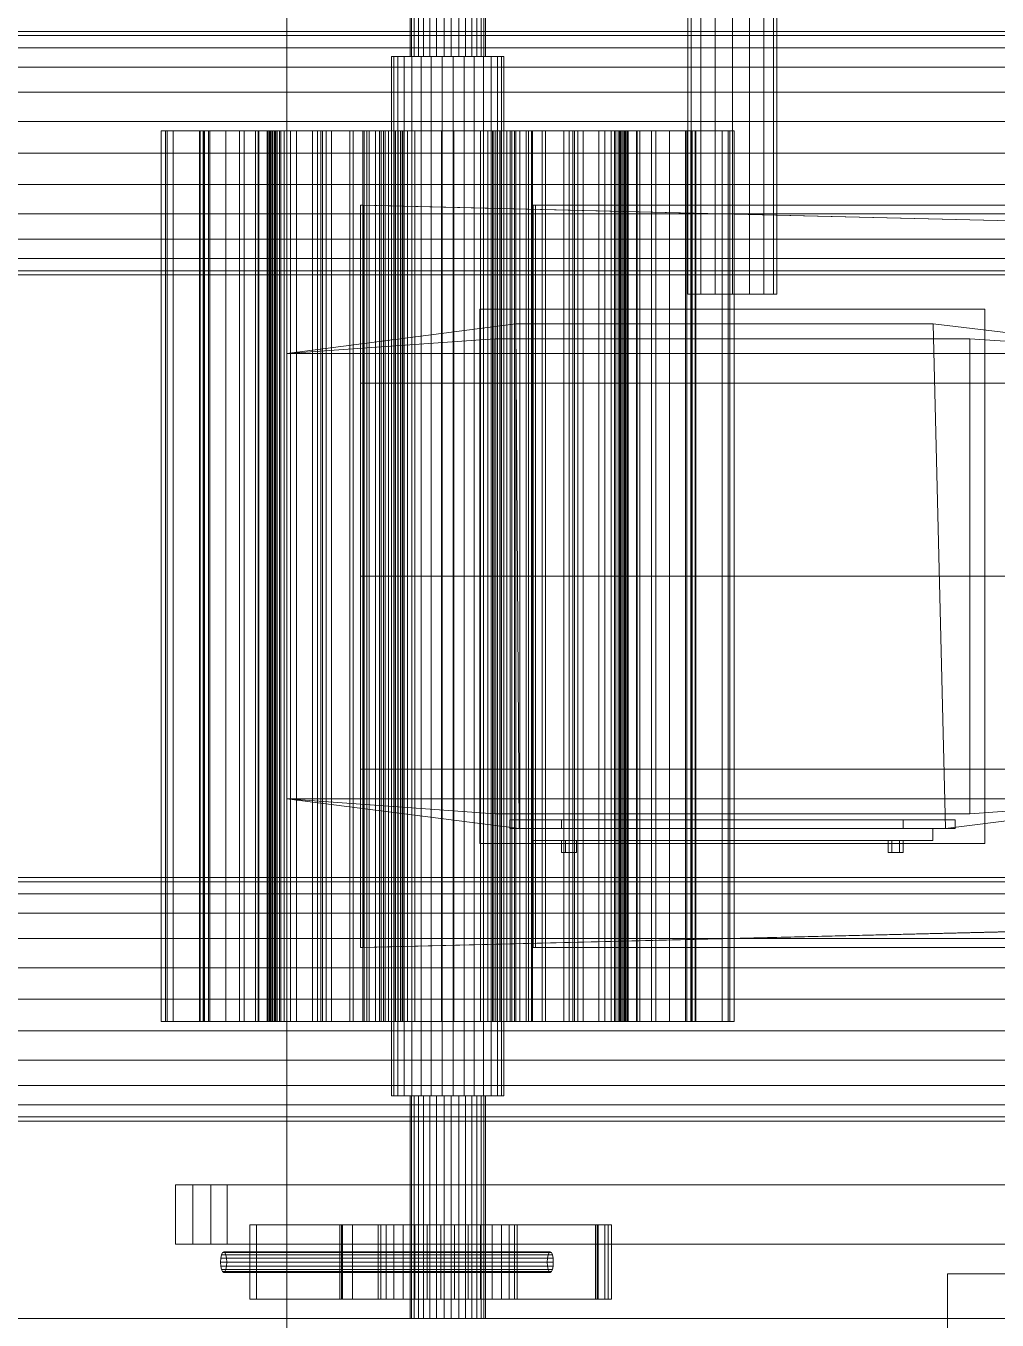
# Model space of a CAD drawing. Header units: millimetres. Extents: x -1970 to 34302, y -65268 to 6837.
# Drawn here: x 15994 to 16648, y -18501 to -17629 of the extents above; entities that cross this region are included whole.
import ezdxf

# ---------------------------------------------------------------- set-up
doc = ezdxf.new("R2010")
doc.units = ezdxf.units.MM
for name, color, linetype, lineweight in [('superior_C02', 7, 'Continuous', 0), ('superior_mezcladora', 7, 'Continuous', 0), ('superior_mix-C02', 7, 'Continuous', 0)]:
    doc.layers.add(name, color=color, linetype=linetype, lineweight=lineweight)

msp = doc.modelspace()

# ---------------------------------------------------------------- linework, layer by layer
at = {"layer": 'superior_C02'}
for p, q in [((16252.382, -17500), (16252.382, -17650)), ((16253.378, -17500), (16253.378, -17650)), ((16255.251, -17500), (16255.251, -17650)), ((16258.086, -17500), (16258.086, -17650)), ((16261.547, -17500), (16261.547, -17650)), ((16265.791, -17500), (16265.791, -17650)), ((16270.312, -17500), (16270.312, -17650)), ((16275.318, -17500), (16275.318, -17650)), ((16280.212, -17500), (16280.212, -17650)), ((16285.217, -17500), (16285.217, -17650)), ((16289.739, -17500), (16289.739, -17650)), ((16293.982, -17500), (16293.982, -17650)), ((16297.443, -17500), (16297.443, -17650)), ((16300.278, -17500), (16300.278, -17650)), ((16302.151, -17650), (16302.151, -17500)), ((16303.147, -17500), (16303.147, -17650)), ((16241.424, -17650), (16239.94, -17650)), ((16239.94, -17650), (16244.215, -17650)), ((16239.94, -17650), (16239.94, -18350)), ((16248.44, -17650), (16241.424, -17650)), ((16241.424, -17650), (16241.424, -18350)), ((16244.215, -17650), (16253.597, -17650)), ((16244.215, -17650), (16244.215, -18350)), ((16259.921, -17650), (16248.44, -17650)), ((16248.44, -17650), (16248.44, -18350)), ((16255.251, -17650), (16252.382, -17650)), ((16252.382, -17650), (16253.378, -17650)), ((16253.378, -17650), (16258.086, -17650)), ((16253.597, -17650), (16266.659, -17650)), ((16253.597, -17650), (16253.597, -18350)), ((16261.547, -17650), (16255.251, -17650)), ((16258.086, -17650), (16265.791, -17650)), ((16274.118, -17650), (16259.921, -17650)), ((16259.921, -17650), (16259.921, -18350)), ((16270.312, -17650), (16261.547, -17650)), ((16265.791, -17650), (16275.318, -17650)), ((16266.659, -17650), (16281.411, -17650)), ((16266.659, -17650), (16266.659, -18350)), ((16280.212, -17650), (16270.312, -17650)), ((16288.871, -17650), (16274.118, -17650)), ((16274.118, -17650), (16274.118, -18350)), ((16275.318, -17650), (16285.217, -17650)), ((16289.739, -17650), (16280.212, -17650)), ((16281.411, -17650), (16295.608, -17650)), ((16281.411, -17650), (16281.411, -18350)), ((16285.217, -17650), (16293.982, -17650)), ((16301.932, -17650), (16288.871, -17650)), ((16288.871, -17650), (16288.871, -18350)), ((16297.443, -17650), (16289.739, -17650)), ((16293.982, -17650), (16300.278, -17650)), ((16295.608, -17650), (16307.089, -17650)), ((16295.608, -17650), (16295.608, -18350)), ((16302.151, -17650), (16297.443, -17650)), ((16300.278, -17650), (16303.147, -17650)), ((16311.315, -17650), (16301.932, -17650)), ((16301.932, -17650), (16301.932, -18350)), ((16303.147, -17650), (16302.151, -17650)), ((16307.089, -17650), (16314.105, -17650)), ((16307.089, -17650), (16307.089, -18350)), ((16315.589, -17650), (16311.315, -17650)), ((16311.315, -17650), (16311.315, -18350)), ((16314.105, -17650), (16315.589, -17650)), ((16314.105, -18350), (16314.105, -17650)), ((16315.589, -17650), (16315.589, -18350)), ((16088.824, -17700), (16084.774, -17700)), ((16084.774, -17700), (16110.546, -17700)), ((16084.774, -18300), (16084.774, -17700)), ((16113.08, -17700), (16087.699, -17700)), ((16087.699, -17700), (16092.958, -17700)), ((16087.699, -17700), (16087.699, -18300)), ((16114.055, -17700), (16088.824, -17700)), ((16088.824, -17700), (16088.824, -18300)), ((16092.958, -17700), (16117.637, -17700)), ((16092.958, -18300), (16092.958, -17700)), ((16110.546, -17700), (16114.055, -17700)), ((16110.546, -17700), (16110.546, -18300)), ((16111.001, -18300), (16111.001, -17700)), ((16111.001, -17700), (16159.718, -17700)), ((16111.001, -17700), (16113.251, -17700)), ((16117.637, -17700), (16113.08, -17700)), ((16113.08, -18300), (16113.08, -17700)), ((16161.969, -17700), (16113.251, -17700)), ((16113.251, -17700), (16113.251, -18300)), ((16161.543, -17700), (16113.726, -17700)), ((16113.726, -17700), (16113.726, -18300)), ((16116.649, -17700), (16113.726, -17700)), ((16114.055, -18300), (16114.055, -17700)), ((16116.649, -18300), (16116.649, -17700)), ((16116.649, -17700), (16164.465, -17700)), ((16117.637, -17700), (16117.637, -18300)), ((16140.575, -17700), (16128.302, -17700)), ((16128.302, -17700), (16148.261, -17700)), ((16128.302, -18300), (16128.302, -17700)), ((16156.232, -17700), (16137.502, -17700)), ((16137.502, -17700), (16150.661, -17700)), ((16137.502, -17700), (16137.502, -18300)), ((16158.895, -17700), (16140.575, -17700)), ((16140.575, -17700), (16140.575, -18300)), ((16148.261, -17700), (16158.895, -17700)), ((16148.261, -17700), (16148.261, -18300)), ((16150.037, -18300), (16150.037, -17700)), ((16150.037, -17700), (16186.601, -17700)), ((16150.037, -17700), (16156.858, -17700)), ((16150.661, -17700), (16167.634, -17700)), ((16150.661, -18300), (16150.661, -17700)), ((16167.634, -17700), (16156.232, -17700)), ((16156.232, -18300), (16156.232, -17700)), ((16193.422, -17700), (16156.858, -17700)), ((16156.858, -17700), (16156.858, -18300)), ((16163.004, -17700), (16157.837, -17700)), ((16157.837, -17700), (16160.843, -17700)), ((16157.837, -17700), (16157.837, -18300)), ((16192.259, -17700), (16158.155, -17700)), ((16158.155, -17700), (16158.155, -18300)), ((16165.467, -17700), (16158.155, -17700)), ((16158.895, -18300), (16158.895, -17700)), ((16159.718, -17700), (16159.718, -18300)), ((16161.969, -17700), (16159.718, -17700)), ((16160.843, -17700), (16171.817, -17700)), ((16160.843, -17700), (16160.843, -18300)), ((16161.543, -18300), (16161.543, -17700)), ((16161.543, -17700), (16164.465, -17700)), ((16161.969, -18300), (16161.969, -17700)), ((16175.992, -17700), (16163.004, -17700)), ((16163.004, -17700), (16163.004, -18300)), ((16164.465, -17700), (16164.465, -18300)), ((16165.467, -18300), (16165.467, -17700)), ((16165.467, -17700), (16199.571, -17700)), ((16167.634, -17700), (16167.634, -18300)), ((16171.817, -17700), (16190.011, -17700)), ((16171.817, -17700), (16171.817, -18300)), ((16195.915, -17700), (16175.992, -17700)), ((16175.992, -17700), (16175.992, -18300)), ((16186.601, -17700), (16186.601, -18300)), ((16193.422, -17700), (16186.601, -17700)), ((16190.011, -17700), (16214.186, -17700)), ((16190.011, -17700), (16190.011, -18300)), ((16192.259, -18300), (16192.259, -17700)), ((16192.259, -17700), (16199.571, -17700)), ((16193.422, -18300), (16193.422, -17700)), ((16221.416, -17700), (16195.915, -17700)), ((16195.915, -17700), (16195.915, -18300)), ((16199.571, -17700), (16199.571, -18300)), ((16229.086, -17700), (16211.878, -17700)), ((16211.878, -17700), (16220.677, -17700)), ((16211.878, -18300), (16211.878, -17700)), ((16214.186, -17700), (16242.693, -17700)), ((16214.186, -17700), (16214.186, -18300)), ((16220.677, -17700), (16235.587, -17700)), ((16220.677, -17700), (16220.677, -18300)), ((16250.758, -17700), (16221.416, -17700)), ((16221.416, -17700), (16221.416, -18300)), ((16223.298, -18300), (16223.298, -17700)), ((16223.298, -17700), (16237.911, -17700)), ((16223.298, -17700), (16232.861, -17700)), ((16231.949, -17700), (16224.888, -17700)), ((16224.888, -17700), (16242.42, -17700)), ((16224.888, -17700), (16224.888, -18300)), ((16235.587, -17700), (16229.086, -17700)), ((16229.086, -17700), (16229.086, -18300)), ((16247.14, -17700), (16231.949, -17700)), ((16231.949, -18300), (16231.949, -17700)), ((16247.474, -17700), (16232.861, -17700)), ((16232.861, -17700), (16232.861, -18300)), ((16245.886, -17700), (16234.633, -17700)), ((16234.633, -17700), (16234.633, -18300)), ((16244.376, -17700), (16234.633, -17700)), ((16235.587, -18300), (16235.587, -17700)), ((16237.911, -17700), (16237.911, -18300)), ((16247.474, -17700), (16237.911, -17700)), ((16242.42, -17700), (16247.14, -17700)), ((16242.42, -18300), (16242.42, -17700)), ((16242.693, -17700), (16273.59, -17700)), ((16242.693, -17700), (16242.693, -18300)), ((16244.376, -18300), (16244.376, -17700)), ((16244.376, -17700), (16255.629, -17700)), ((16245.886, -18300), (16245.886, -17700)), ((16245.886, -17700), (16255.629, -17700)), ((16247.14, -17700), (16247.14, -18300)), ((16247.474, -18300), (16247.474, -17700)), ((16281.939, -17700), (16250.758, -17700)), ((16250.758, -17700), (16250.758, -18300)), ((16255.629, -17700), (16255.629, -18300)), ((16273.59, -17700), (16304.772, -17700)), ((16273.59, -17700), (16273.59, -18300)), ((16312.836, -17700), (16281.939, -17700)), ((16281.939, -17700), (16281.939, -18300)), ((16311.153, -17700), (16299.9, -17700)), ((16299.9, -17700), (16299.9, -18300)), ((16309.643, -17700), (16299.9, -17700)), ((16304.772, -17700), (16334.113, -17700)), ((16304.772, -17700), (16304.772, -18300)), ((16308.055, -18300), (16308.055, -17700)), ((16308.055, -17700), (16322.668, -17700)), ((16308.055, -17700), (16317.618, -17700)), ((16313.109, -17700), (16308.389, -17700)), ((16308.389, -17700), (16323.58, -17700)), ((16308.389, -17700), (16308.389, -18300)), ((16309.643, -18300), (16309.643, -17700)), ((16309.643, -17700), (16320.896, -17700)), ((16311.153, -18300), (16311.153, -17700)), ((16311.153, -17700), (16320.896, -17700)), ((16341.344, -17700), (16312.836, -17700)), ((16312.836, -17700), (16312.836, -18300)), ((16330.641, -17700), (16313.109, -17700)), ((16313.109, -18300), (16313.109, -17700)), ((16332.231, -17700), (16317.618, -17700)), ((16317.618, -17700), (16317.618, -18300)), ((16319.942, -17700), (16326.443, -17700)), ((16334.853, -17700), (16319.942, -17700)), ((16319.942, -18300), (16319.942, -17700)), ((16320.896, -17700), (16320.896, -18300)), ((16322.668, -17700), (16322.668, -18300)), ((16332.231, -17700), (16322.668, -17700)), ((16323.58, -17700), (16330.641, -17700)), ((16323.58, -18300), (16323.58, -17700)), ((16326.443, -17700), (16343.651, -17700)), ((16326.443, -17700), (16326.443, -18300)), ((16330.641, -17700), (16330.641, -18300)), ((16332.231, -18300), (16332.231, -17700)), ((16334.113, -17700), (16359.614, -17700)), ((16334.113, -17700), (16334.113, -18300)), ((16343.651, -17700), (16334.853, -17700)), ((16334.853, -17700), (16334.853, -18300)), ((16365.518, -17700), (16341.344, -17700)), ((16341.344, -17700), (16341.344, -18300)), ((16343.651, -18300), (16343.651, -17700)), ((16390.062, -17700), (16355.958, -17700)), ((16355.958, -17700), (16355.958, -18300)), ((16363.271, -17700), (16355.958, -17700)), ((16359.614, -17700), (16379.537, -17700)), ((16359.614, -17700), (16359.614, -18300)), ((16362.108, -18300), (16362.108, -17700)), ((16362.108, -17700), (16398.671, -17700)), ((16362.108, -17700), (16368.928, -17700)), ((16363.271, -18300), (16363.271, -17700)), ((16363.271, -17700), (16397.375, -17700)), ((16383.712, -17700), (16365.518, -17700)), ((16365.518, -17700), (16365.518, -18300)), ((16405.492, -17700), (16368.928, -17700)), ((16368.928, -17700), (16368.928, -18300)), ((16379.537, -17700), (16392.525, -17700)), ((16379.537, -17700), (16379.537, -18300)), ((16394.686, -17700), (16383.712, -17700)), ((16383.712, -17700), (16383.712, -18300)), ((16404.869, -17700), (16387.896, -17700)), ((16387.896, -17700), (16399.297, -17700)), ((16387.896, -17700), (16387.896, -18300)), ((16390.062, -18300), (16390.062, -17700)), ((16390.062, -17700), (16397.375, -17700)), ((16438.881, -17700), (16391.064, -17700)), ((16391.064, -17700), (16391.064, -18300)), ((16393.986, -17700), (16391.064, -17700)), ((16392.525, -17700), (16397.692, -17700)), ((16392.525, -18300), (16392.525, -17700)), ((16393.561, -18300), (16393.561, -17700)), ((16393.561, -17700), (16442.278, -17700)), ((16393.561, -17700), (16395.811, -17700)), ((16393.986, -18300), (16393.986, -17700)), ((16393.986, -17700), (16441.803, -17700)), ((16397.692, -17700), (16394.686, -17700)), ((16394.686, -17700), (16394.686, -18300)), ((16444.529, -17700), (16395.811, -17700)), ((16395.811, -17700), (16395.811, -18300)), ((16396.634, -17700), (16414.954, -17700)), ((16407.268, -17700), (16396.634, -17700)), ((16396.634, -18300), (16396.634, -17700)), ((16397.375, -17700), (16397.375, -18300)), ((16397.692, -17700), (16397.692, -18300)), ((16398.671, -17700), (16398.671, -18300)), ((16405.492, -17700), (16398.671, -17700)), ((16399.297, -17700), (16418.027, -17700)), ((16399.297, -18300), (16399.297, -17700)), ((16418.027, -17700), (16404.869, -17700)), ((16404.869, -18300), (16404.869, -17700)), ((16405.492, -18300), (16405.492, -17700)), ((16427.227, -17700), (16407.268, -17700)), ((16407.268, -17700), (16407.268, -18300)), ((16414.954, -17700), (16427.227, -17700)), ((16414.954, -17700), (16414.954, -18300)), ((16418.027, -17700), (16418.027, -18300)), ((16427.227, -18300), (16427.227, -17700)), ((16462.571, -17700), (16437.893, -17700)), ((16437.893, -17700), (16442.449, -17700)), ((16437.893, -17700), (16437.893, -18300)), ((16438.881, -18300), (16438.881, -17700)), ((16438.881, -17700), (16441.803, -17700)), ((16441.475, -17700), (16466.705, -17700)), ((16444.983, -17700), (16441.475, -17700)), ((16441.475, -18300), (16441.475, -17700)), ((16441.803, -17700), (16441.803, -18300)), ((16442.278, -17700), (16442.278, -18300)), ((16444.529, -17700), (16442.278, -17700)), ((16442.449, -17700), (16467.83, -17700)), ((16442.449, -18300), (16442.449, -17700)), ((16444.529, -18300), (16444.529, -17700)), ((16470.755, -17700), (16444.983, -17700)), ((16444.983, -17700), (16444.983, -18300)), ((16467.83, -17700), (16462.571, -17700)), ((16462.571, -18300), (16462.571, -17700)), ((16466.705, -17700), (16470.755, -17700)), ((16466.705, -17700), (16466.705, -18300)), ((16467.83, -17700), (16467.83, -18300)), ((16470.755, -18300), (16470.755, -17700)), ((16218.999, -17870), (16218.999, -17750)), ((16218.999, -17750), (17117.237, -17771.702)), ((16220.742, -17750), (16218.999, -17750)), ((17118.98, -17771.702), (16220.742, -17750)), ((16220.742, -17750), (16220.742, -17870)), ((16335.427, -18250), (16335.427, -17750)), ((16335.427, -17750), (25411.088, -17750)), ((16335.427, -17750), (16336.897, -17750)), ((25412.557, -17750), (16336.897, -17750)), ((16336.897, -17750), (16336.897, -18250)), ((16218.999, -18000), (16218.999, -17870)), ((16218.999, -17870), (17137.241, -17870)), ((16220.742, -17870), (16218.999, -17870)), ((17138.984, -17870), (16220.742, -17870)), ((16220.742, -17870), (16220.742, -18000)), ((16218.999, -18130), (16218.999, -18000)), ((16218.999, -18000), (17137.241, -18000)), ((16220.742, -18000), (16218.999, -18000)), ((17138.984, -18000), (16220.742, -18000)), ((16220.742, -18000), (16220.742, -18130)), ((16218.999, -18250), (16218.999, -18130)), ((16218.999, -18130), (17137.241, -18130)), ((16220.742, -18130), (16218.999, -18130)), ((17138.984, -18130), (16220.742, -18130)), ((16220.742, -18130), (16220.742, -18250)), ((17117.237, -18228.298), (16218.999, -18250)), ((16220.742, -18250), (17118.98, -18228.298)), ((16220.742, -18250), (16218.999, -18250)), ((25411.088, -18250), (16335.427, -18250)), ((16336.897, -18250), (16335.427, -18250)), ((16336.897, -18250), (25412.557, -18250)), ((16110.546, -18300), (16084.774, -18300)), ((16084.774, -18300), (16088.824, -18300)), ((16092.958, -18300), (16087.699, -18300)), ((16087.699, -18300), (16113.08, -18300)), ((16088.824, -18300), (16114.055, -18300)), ((16117.637, -18300), (16092.958, -18300)), ((16114.055, -18300), (16110.546, -18300)), ((16159.718, -18300), (16111.001, -18300)), ((16113.251, -18300), (16111.001, -18300)), ((16113.08, -18300), (16117.637, -18300)), ((16113.251, -18300), (16161.969, -18300)), ((16113.726, -18300), (16161.543, -18300)), ((16113.726, -18300), (16116.649, -18300)), ((16164.465, -18300), (16116.649, -18300)), ((16148.261, -18300), (16128.302, -18300)), ((16128.302, -18300), (16140.575, -18300)), ((16150.661, -18300), (16137.502, -18300)), ((16137.502, -18300), (16156.232, -18300)), ((16140.575, -18300), (16158.895, -18300)), ((16158.895, -18300), (16148.261, -18300)), ((16186.601, -18300), (16150.037, -18300)), ((16156.858, -18300), (16150.037, -18300)), ((16167.634, -18300), (16150.661, -18300)), ((16156.232, -18300), (16167.634, -18300)), ((16156.858, -18300), (16193.422, -18300)), ((16160.843, -18300), (16157.837, -18300)), ((16157.837, -18300), (16163.004, -18300)), ((16158.155, -18300), (16192.259, -18300)), ((16158.155, -18300), (16165.467, -18300)), ((16159.718, -18300), (16161.969, -18300)), ((16171.817, -18300), (16160.843, -18300)), ((16164.465, -18300), (16161.543, -18300)), ((16163.004, -18300), (16175.992, -18300)), ((16199.571, -18300), (16165.467, -18300)), ((16190.011, -18300), (16171.817, -18300)), ((16175.992, -18300), (16195.915, -18300)), ((16186.601, -18300), (16193.422, -18300)), ((16214.186, -18300), (16190.011, -18300)), ((16199.571, -18300), (16192.259, -18300)), ((16195.915, -18300), (16221.416, -18300)), ((16220.677, -18300), (16211.878, -18300)), ((16211.878, -18300), (16229.086, -18300)), ((16242.693, -18300), (16214.186, -18300)), ((16235.587, -18300), (16220.677, -18300)), ((16221.416, -18300), (16250.758, -18300)), ((16237.911, -18300), (16223.298, -18300)), ((16232.861, -18300), (16223.298, -18300)), ((16242.42, -18300), (16224.888, -18300)), ((16224.888, -18300), (16231.949, -18300)), ((16229.086, -18300), (16235.587, -18300)), ((16231.949, -18300), (16247.14, -18300)), ((16232.861, -18300), (16247.474, -18300)), ((16234.633, -18300), (16245.886, -18300)), ((16234.633, -18300), (16244.376, -18300)), ((16237.911, -18300), (16247.474, -18300)), ((16247.14, -18300), (16242.42, -18300)), ((16273.59, -18300), (16242.693, -18300)), ((16255.629, -18300), (16244.376, -18300)), ((16255.629, -18300), (16245.886, -18300)), ((16250.758, -18300), (16281.939, -18300)), ((16304.772, -18300), (16273.59, -18300)), ((16281.939, -18300), (16312.836, -18300)), ((16299.9, -18300), (16311.153, -18300)), ((16299.9, -18300), (16309.643, -18300)), ((16334.113, -18300), (16304.772, -18300)), ((16322.668, -18300), (16308.055, -18300)), ((16317.618, -18300), (16308.055, -18300)), ((16323.58, -18300), (16308.389, -18300)), ((16308.389, -18300), (16313.109, -18300)), ((16320.896, -18300), (16309.643, -18300)), ((16320.896, -18300), (16311.153, -18300)), ((16312.836, -18300), (16341.344, -18300)), ((16313.109, -18300), (16330.641, -18300)), ((16317.618, -18300), (16332.231, -18300)), ((16319.942, -18300), (16334.853, -18300)), ((16326.443, -18300), (16319.942, -18300)), ((16322.668, -18300), (16332.231, -18300)), ((16330.641, -18300), (16323.58, -18300)), ((16343.651, -18300), (16326.443, -18300)), ((16359.614, -18300), (16334.113, -18300)), ((16334.853, -18300), (16343.651, -18300)), ((16341.344, -18300), (16365.518, -18300)), ((16355.958, -18300), (16390.062, -18300)), ((16355.958, -18300), (16363.271, -18300)), ((16379.537, -18300), (16359.614, -18300)), ((16398.671, -18300), (16362.108, -18300)), ((16368.928, -18300), (16362.108, -18300)), ((16397.375, -18300), (16363.271, -18300)), ((16365.518, -18300), (16383.712, -18300)), ((16368.928, -18300), (16405.492, -18300)), ((16392.525, -18300), (16379.537, -18300)), ((16383.712, -18300), (16394.686, -18300)), ((16399.297, -18300), (16387.896, -18300)), ((16387.896, -18300), (16404.869, -18300)), ((16397.375, -18300), (16390.062, -18300)), ((16391.064, -18300), (16438.881, -18300)), ((16391.064, -18300), (16393.986, -18300)), ((16397.692, -18300), (16392.525, -18300)), ((16442.278, -18300), (16393.561, -18300)), ((16395.811, -18300), (16393.561, -18300)), ((16441.803, -18300), (16393.986, -18300)), ((16394.686, -18300), (16397.692, -18300)), ((16395.811, -18300), (16444.529, -18300)), ((16396.634, -18300), (16407.268, -18300)), ((16414.954, -18300), (16396.634, -18300)), ((16398.671, -18300), (16405.492, -18300)), ((16418.027, -18300), (16399.297, -18300)), ((16404.869, -18300), (16418.027, -18300)), ((16407.268, -18300), (16427.227, -18300)), ((16427.227, -18300), (16414.954, -18300)), ((16442.449, -18300), (16437.893, -18300)), ((16437.893, -18300), (16462.571, -18300)), ((16441.803, -18300), (16438.881, -18300)), ((16441.475, -18300), (16444.983, -18300)), ((16466.705, -18300), (16441.475, -18300)), ((16442.278, -18300), (16444.529, -18300)), ((16467.83, -18300), (16442.449, -18300)), ((16444.983, -18300), (16470.755, -18300)), ((16462.571, -18300), (16467.83, -18300)), ((16470.755, -18300), (16466.705, -18300)), ((16244.215, -18350), (16239.94, -18350)), ((16239.94, -18350), (16241.424, -18350)), ((16241.424, -18350), (16248.44, -18350)), ((16253.597, -18350), (16244.215, -18350)), ((16248.44, -18350), (16259.921, -18350)), ((16253.378, -18350), (16252.382, -18350)), ((16252.382, -18350), (16255.251, -18350)), ((16252.382, -18350), (16252.382, -18500)), ((16258.086, -18350), (16253.378, -18350)), ((16253.378, -18350), (16253.378, -18500)), ((16266.659, -18350), (16253.597, -18350)), ((16255.251, -18350), (16261.547, -18350)), ((16255.251, -18350), (16255.251, -18500)), ((16265.791, -18350), (16258.086, -18350)), ((16258.086, -18350), (16258.086, -18500)), ((16259.921, -18350), (16274.118, -18350)), ((16261.547, -18350), (16270.312, -18350)), ((16261.547, -18350), (16261.547, -18500)), ((16275.318, -18350), (16265.791, -18350)), ((16265.791, -18350), (16265.791, -18500)), ((16281.411, -18350), (16266.659, -18350)), ((16270.312, -18350), (16280.212, -18350)), ((16270.312, -18350), (16270.312, -18500)), ((16274.118, -18350), (16288.871, -18350)), ((16285.217, -18350), (16275.318, -18350)), ((16275.318, -18350), (16275.318, -18500)), ((16280.212, -18350), (16289.739, -18350)), ((16280.212, -18350), (16280.212, -18500)), ((16295.608, -18350), (16281.411, -18350)), ((16293.982, -18350), (16285.217, -18350)), ((16285.217, -18350), (16285.217, -18500)), ((16288.871, -18350), (16301.932, -18350)), ((16289.739, -18350), (16297.443, -18350)), ((16289.739, -18350), (16289.739, -18500)), ((16300.278, -18350), (16293.982, -18350)), ((16293.982, -18350), (16293.982, -18500)), ((16307.089, -18350), (16295.608, -18350)), ((16297.443, -18350), (16302.151, -18350)), ((16297.443, -18350), (16297.443, -18500)), ((16303.147, -18350), (16300.278, -18350)), ((16300.278, -18350), (16300.278, -18500)), ((16301.932, -18350), (16311.315, -18350)), ((16302.151, -18350), (16303.147, -18350)), ((16302.151, -18500), (16302.151, -18350)), ((16303.147, -18350), (16303.147, -18500)), ((16314.105, -18350), (16307.089, -18350)), ((16311.315, -18350), (16315.589, -18350)), ((16315.589, -18350), (16314.105, -18350)), ((16094.515, -18410), (16106.206, -18410)), ((16094.515, -18450), (16094.515, -18410)), ((16664.683, -18410), (16094.515, -18410)), ((16106.206, -18410), (16106.206, -18450)), ((16106.206, -18410), (16676.374, -18410)), ((16118.215, -18410), (16129.269, -18410)), ((16118.215, -18450), (16118.215, -18410)), ((16701.243, -18410), (16118.215, -18410)), ((16129.269, -18410), (16129.269, -18450)), ((16129.269, -18410), (16712.297, -18410)), ((16383.628, -18437), (16144.543, -18437)), ((16144.543, -18437), (16144.543, -18487)), ((16148.927, -18437), (16144.543, -18437)), ((16148.927, -18487), (16148.927, -18437)), ((16148.927, -18437), (16388.012, -18437)), ((16377.279, -18437), (16205.138, -18437)), ((16205.138, -18437), (16205.138, -18487)), ((16206.892, -18437), (16205.138, -18437)), ((16378.448, -18437), (16206.308, -18437)), ((16206.308, -18437), (16206.308, -18487)), ((16213.614, -18437), (16206.308, -18437)), ((16206.892, -18487), (16206.892, -18437)), ((16206.892, -18437), (16379.033, -18437)), ((16213.614, -18487), (16213.614, -18437)), ((16213.614, -18437), (16385.755, -18437)), ((16232.817, -18437), (16230.981, -18437)), ((16230.981, -18437), (16236.269, -18437)), ((16230.981, -18437), (16230.981, -18487)), ((16241.495, -18437), (16232.817, -18437)), ((16232.817, -18437), (16232.817, -18487)), ((16236.269, -18437), (16247.873, -18437)), ((16236.269, -18437), (16236.269, -18487)), ((16255.695, -18437), (16241.495, -18437)), ((16241.495, -18437), (16241.495, -18487)), ((16247.873, -18437), (16264.028, -18437)), ((16247.873, -18437), (16247.873, -18487)), ((16273.255, -18437), (16255.695, -18437)), ((16255.695, -18437), (16255.695, -18487)), ((16264.028, -18437), (16282.275, -18437)), ((16264.028, -18437), (16264.028, -18487)), ((16291.501, -18437), (16273.255, -18437)), ((16273.255, -18437), (16273.255, -18487)), ((16282.275, -18437), (16299.834, -18437)), ((16282.275, -18437), (16282.275, -18487)), ((16307.656, -18437), (16291.501, -18437)), ((16291.501, -18437), (16291.501, -18487)), ((16299.834, -18437), (16314.034, -18437)), ((16299.834, -18437), (16299.834, -18487)), ((16319.261, -18437), (16307.656, -18437)), ((16307.656, -18437), (16307.656, -18487)), ((16314.034, -18437), (16322.712, -18437)), ((16314.034, -18437), (16314.034, -18487)), ((16324.548, -18437), (16319.261, -18437)), ((16319.261, -18437), (16319.261, -18487)), ((16322.712, -18437), (16324.548, -18437)), ((16322.712, -18487), (16322.712, -18437)), ((16324.548, -18437), (16324.548, -18487)), ((16377.279, -18487), (16377.279, -18437)), ((16377.279, -18437), (16379.033, -18437)), ((16378.448, -18487), (16378.448, -18437)), ((16378.448, -18437), (16385.755, -18437)), ((16379.033, -18437), (16379.033, -18487)), ((16383.628, -18487), (16383.628, -18437)), ((16383.628, -18437), (16388.012, -18437)), ((16385.755, -18437), (16385.755, -18487)), ((16388.012, -18437), (16388.012, -18487)), ((16106.206, -18450), (16094.515, -18450)), ((16094.515, -18450), (16664.683, -18450)), ((16106.206, -18450), (16676.374, -18450)), ((16129.269, -18450), (16118.215, -18450)), ((16118.215, -18450), (16701.243, -18450)), ((16125.431, -18457.05), (16126.095, -18455.533)), ((16126.095, -18455.533), (16126.878, -18455)), ((16126.095, -18455.533), (16346.053, -18455.533)), ((16126.878, -18455), (16127.661, -18455.533)), ((16346.835, -18455), (16126.878, -18455)), ((16127.661, -18455.533), (16128.325, -18457.05)), ((16127.661, -18455.533), (16347.618, -18455.533)), ((16129.269, -18450), (16712.297, -18450)), ((16346.053, -18455.533), (16345.389, -18457.05)), ((16346.835, -18455), (16346.053, -18455.533)), ((16347.618, -18455.533), (16346.835, -18455)), ((16348.282, -18457.05), (16347.618, -18455.533)), ((16124.832, -18462), (16124.988, -18459.321)), ((16124.988, -18464.679), (16124.832, -18462)), ((16124.832, -18462), (16344.79, -18462)), ((16124.988, -18459.321), (16125.431, -18457.05)), ((16124.988, -18459.321), (16344.945, -18459.321)), ((16125.431, -18466.95), (16124.988, -18464.679)), ((16124.988, -18464.679), (16344.945, -18464.679)), ((16125.431, -18457.05), (16345.389, -18457.05)), ((16128.325, -18457.05), (16128.768, -18459.321)), ((16128.325, -18457.05), (16348.282, -18457.05)), ((16128.768, -18464.679), (16128.325, -18466.95)), ((16128.768, -18459.321), (16128.924, -18462)), ((16128.768, -18459.321), (16348.726, -18459.321)), ((16128.924, -18462), (16128.768, -18464.679)), ((16128.768, -18464.679), (16348.726, -18464.679)), ((16128.924, -18462), (16348.881, -18462)), ((16344.945, -18459.321), (16344.79, -18462)), ((16344.79, -18462), (16344.945, -18464.679)), ((16345.389, -18457.05), (16344.945, -18459.321)), ((16344.945, -18464.679), (16345.389, -18466.95)), ((16348.726, -18459.321), (16348.282, -18457.05)), ((16348.282, -18466.95), (16348.726, -18464.679)), ((16348.881, -18462), (16348.726, -18459.321)), ((16348.726, -18464.679), (16348.881, -18462)), ((16126.095, -18468.467), (16125.431, -18466.95)), ((16125.431, -18466.95), (16345.389, -18466.95)), ((16126.878, -18469), (16126.095, -18468.467)), ((16126.095, -18468.467), (16346.053, -18468.467)), ((16127.661, -18468.467), (16126.878, -18469)), ((16126.878, -18469), (16346.835, -18469)), ((16128.325, -18466.95), (16127.661, -18468.467)), ((16127.661, -18468.467), (16347.618, -18468.467)), ((16128.325, -18466.95), (16348.282, -18466.95)), ((16345.389, -18466.95), (16346.053, -18468.467)), ((16346.053, -18468.467), (16346.835, -18469)), ((16346.835, -18469), (16347.618, -18468.467)), ((16347.618, -18468.467), (16348.282, -18466.95)), ((16144.543, -18487), (16383.628, -18487)), ((16144.543, -18487), (16148.927, -18487)), ((16388.012, -18487), (16148.927, -18487)), ((16205.138, -18487), (16377.279, -18487)), ((16205.138, -18487), (16206.892, -18487)), ((16206.308, -18487), (16378.448, -18487)), ((16206.308, -18487), (16213.614, -18487)), ((16379.033, -18487), (16206.892, -18487)), ((16385.755, -18487), (16213.614, -18487)), ((16236.269, -18487), (16230.981, -18487)), ((16230.981, -18487), (16232.817, -18487)), ((16232.817, -18487), (16241.495, -18487)), ((16247.873, -18487), (16236.269, -18487)), ((16241.495, -18487), (16255.695, -18487)), ((16264.028, -18487), (16247.873, -18487)), ((16255.695, -18487), (16273.255, -18487)), ((16282.275, -18487), (16264.028, -18487)), ((16273.255, -18487), (16291.501, -18487)), ((16299.834, -18487), (16282.275, -18487)), ((16291.501, -18487), (16307.656, -18487)), ((16314.034, -18487), (16299.834, -18487)), ((16307.656, -18487), (16319.261, -18487)), ((16322.712, -18487), (16314.034, -18487)), ((16319.261, -18487), (16324.548, -18487)), ((16324.548, -18487), (16322.712, -18487)), ((16379.033, -18487), (16377.279, -18487)), ((16385.755, -18487), (16378.448, -18487)), ((16388.012, -18487), (16383.628, -18487)), ((16255.251, -18500), (16252.382, -18500)), ((16252.382, -18500), (16253.378, -18500)), ((16253.378, -18500), (16258.086, -18500)), ((16261.547, -18500), (16255.251, -18500)), ((16258.086, -18500), (16265.791, -18500)), ((16270.312, -18500), (16261.547, -18500)), ((16265.791, -18500), (16275.318, -18500)), ((16280.212, -18500), (16270.312, -18500)), ((16275.318, -18500), (16285.217, -18500)), ((16289.739, -18500), (16280.212, -18500)), ((16285.217, -18500), (16293.982, -18500)), ((16297.443, -18500), (16289.739, -18500)), ((16293.982, -18500), (16300.278, -18500)), ((16302.151, -18500), (16297.443, -18500)), ((16300.278, -18500), (16303.147, -18500)), ((16303.147, -18500), (16302.151, -18500))]:
    msp.add_line(p, q, dxfattribs=at)
at = {"layer": 'superior_mezcladora'}
for p, q in [((16169.529, -17375), (16169.529, -18625)), ((16169.529, -17850), (16169.529, -17375)), ((16439.529, -17810), (16439.529, -17580)), ((16441.812, -17810), (16441.812, -17580)), ((16448.315, -17810), (16448.315, -17580)), ((16458.048, -17810), (16458.048, -17580)), ((16469.529, -17810), (16469.529, -17580)), ((16481.009, -17810), (16481.009, -17580)), ((16490.742, -17810), (16490.742, -17580)), ((16497.245, -17810), (16497.245, -17580)), ((16499.529, -17580), (16499.529, -17810)), ((16929.529, -17633), (10409.529, -17633)), ((10409.529, -17635.794), (16929.529, -17635.794)), ((10409.529, -17643.986), (16929.529, -17643.986)), ((10409.529, -17657.017), (16929.529, -17657.017)), ((10409.529, -17674), (16929.529, -17674)), ((10409.529, -17693.777), (16929.529, -17693.777)), ((10409.529, -17715), (16929.529, -17715)), ((10409.529, -17736.223), (16929.529, -17736.223)), ((10409.529, -17756), (16929.529, -17756)), ((10409.529, -17772.983), (16929.529, -17772.983)), ((10409.529, -17786.014), (16929.529, -17786.014)), ((10409.529, -17794.206), (16929.529, -17794.206)), ((10409.529, -17797), (16929.529, -17797)), ((16441.812, -17810), (16439.529, -17810)), ((16448.315, -17810), (16441.812, -17810)), ((16458.048, -17810), (16448.315, -17810)), ((16469.529, -17810), (16458.048, -17810)), ((16481.009, -17810), (16469.529, -17810)), ((16490.742, -17810), (16481.009, -17810)), ((16497.245, -17810), (16490.742, -17810)), ((16497.245, -17810), (16499.529, -17810)), ((16299.529, -18180), (16299.529, -17820)), ((16299.529, -17820), (16639.529, -17820)), ((16639.529, -17820), (16639.529, -18180)), ((16309.529, -17840), (16169.529, -17850)), ((16629.529, -17840), (16309.529, -17840)), ((16309.529, -17840), (16309.529, -18160)), ((16629.529, -18160), (16629.529, -17840)), ((16629.529, -17840), (16769.529, -17850)), ((16744.529, -17850), (16169.529, -17850)), ((16169.529, -17850), (16769.529, -17850)), ((16169.529, -18150), (16169.529, -17850)), ((16169.529, -18625), (16169.529, -18150)), ((16169.529, -18150), (16744.529, -18150)), ((16769.529, -18150), (16169.529, -18150)), ((16169.529, -18150), (16309.529, -18160)), ((16629.529, -18160), (16769.529, -18150)), ((16309.529, -18160), (16629.529, -18160)), ((16639.529, -18180), (16299.529, -18180)), ((16929.529, -18203), (10409.529, -18203)), ((10409.529, -18205.794), (16929.529, -18205.794)), ((10409.529, -18213.986), (16929.529, -18213.986)), ((10409.529, -18227.017), (16929.529, -18227.017)), ((10409.529, -18244), (16929.529, -18244)), ((10409.529, -18263.777), (16929.529, -18263.777)), ((10409.529, -18285), (16929.529, -18285)), ((10409.529, -18306.223), (16929.529, -18306.223)), ((10409.529, -18326), (16929.529, -18326)), ((10409.529, -18342.983), (16929.529, -18342.983)), ((10409.529, -18356.014), (16929.529, -18356.014)), ((10409.529, -18364.206), (16929.529, -18364.206)), ((10409.529, -18367), (16929.529, -18367)), ((16614.529, -18630), (16614.529, -18470)), ((16614.529, -18470), (16814.529, -18470)), ((10494.529, -18500), (16814.529, -18500))]:
    msp.add_line(p, q, dxfattribs=at)
at = {"layer": 'superior_mix-C02'}
for p, q in [((16169.529, -17850), (16323.659, -17830)), ((16323.659, -17830), (16604.868, -17830)), ((16326.003, -18170), (16323.659, -17830)), ((16769.529, -17850), (16604.868, -17830)), ((16604.868, -17830), (16613.054, -18170)), ((16769.529, -17850), (16169.529, -17850)), ((16169.529, -17850), (16169.529, -18150)), ((16169.529, -18150), (16326.003, -18170)), ((16613.054, -18170), (16769.529, -18150)), ((16319.529, -18170), (16319.529, -18164)), ((16319.529, -18164), (16354.529, -18164)), ((16319.529, -18164), (16619.529, -18164)), ((16354.529, -18164), (16354.529, -18170)), ((16584.529, -18170), (16584.529, -18164)), ((16584.529, -18164), (16619.529, -18164)), ((16619.529, -18164), (16619.529, -18170)), ((16354.529, -18170), (16319.529, -18170)), ((16619.529, -18170), (16319.529, -18170)), ((16334.529, -18178), (16334.529, -18170)), ((16334.529, -18170), (16604.529, -18170)), ((16619.529, -18170), (16584.529, -18170)), ((16604.529, -18170), (16604.529, -18178)), ((16604.529, -18178), (16334.529, -18178)), ((16357.029, -18178), (16354.529, -18178)), ((16354.529, -18178), (16354.529, -18186)), ((16357.029, -18186), (16354.529, -18186)), ((16362.029, -18178), (16357.029, -18178)), ((16357.029, -18178), (16357.029, -18186)), ((16362.029, -18186), (16357.029, -18186)), ((16362.029, -18178), (16364.529, -18178)), ((16362.029, -18178), (16362.029, -18186)), ((16364.529, -18186), (16362.029, -18186)), ((16364.529, -18186), (16364.529, -18178)), ((16577.029, -18178), (16574.529, -18178)), ((16574.529, -18178), (16574.529, -18186)), ((16577.029, -18186), (16574.529, -18186)), ((16582.029, -18178), (16577.029, -18178)), ((16577.029, -18178), (16577.029, -18186)), ((16582.029, -18186), (16577.029, -18186)), ((16582.029, -18178), (16584.529, -18178)), ((16582.029, -18178), (16582.029, -18186)), ((16584.529, -18186), (16582.029, -18186)), ((16584.529, -18186), (16584.529, -18178))]:
    msp.add_line(p, q, dxfattribs=at)

doc.saveas('drawing.dxf')
